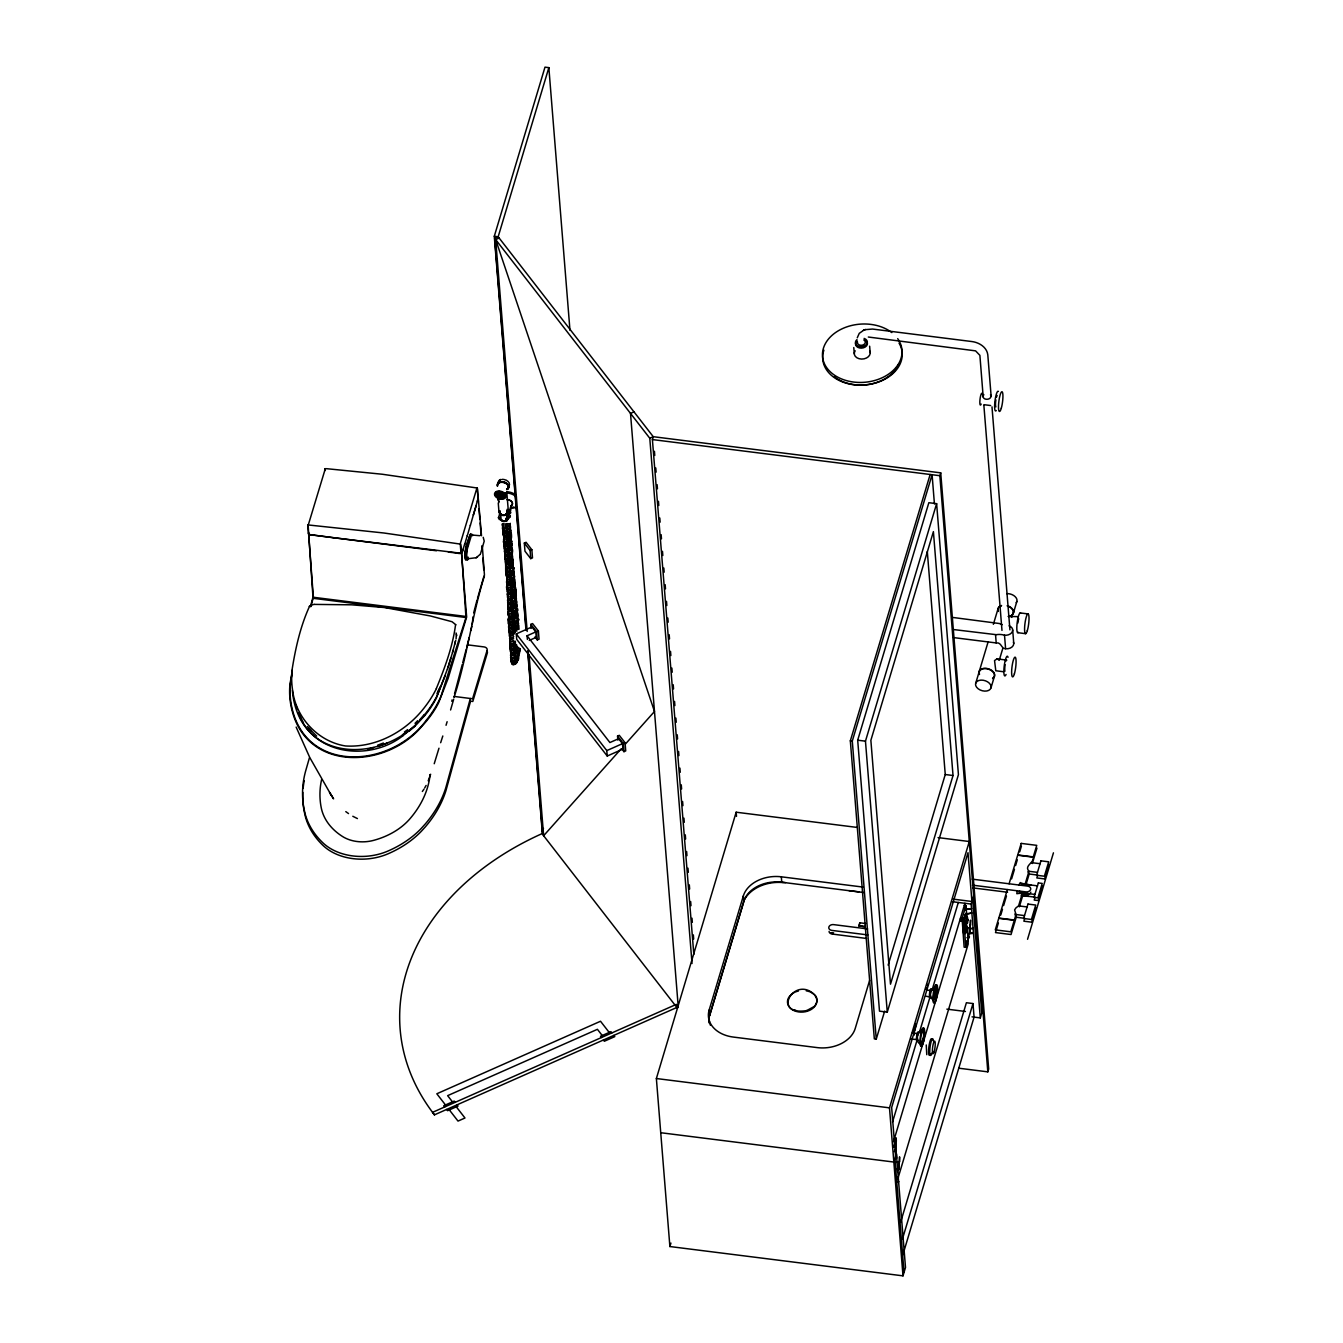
<?xml version="1.0" encoding="UTF-8"?>
<svg xmlns="http://www.w3.org/2000/svg" width="1343" height="1343" viewBox="0 0 1343 1343"><rect width="100%" height="100%" fill="white"/><g stroke="black" fill="none" stroke-linecap="round" stroke-linejoin="round"><path stroke-width="1.5" d="M308.521 532.735L313.372 597.266L310.888 606.6M498.152 482.657L498.236 481.784M509.501 484.084L509.433 484.957M513.933 624.092L515.024 621.96M499.16 496.759L497.514 494.694L499.73 494.593M502.836 496.138L497.649 495.483L497.598 494.425M502.87 495.399L502.819 494.996M518.902 647.645L515.645 646.604L515.292 641.148M502.534 493.788L503.256 496.087A3.039 1.998 16.7 0 1 498.186 496.087L497.548 494.543L503.021 495.097M497.766 495.668L498.253 492.881M498.404 517.995L500.234 512.153M510.944 578.447L509.803 579.907L507.117 579.471L507.033 575.526M511.935 597.517L509.87 598.894L507.553 597.719L507.285 593.807L508.409 592.582M506.798 527.698C509.417 532.55 500.536 531.408 502.752 527.144M506.798 536.159L507.772 539.013L504.112 539.248L503.91 533.792M506.932 525.298L506.831 527.279L503.994 527.917L502.618 526.842L502.265 523.871C507.654 523.015 508.779 529.696 505.875 524.425M507.033 530.636L506.731 533.607L503.642 533.372L503.121 528.252M967.43 931.354L967.497 932.227M899.088 1163.542L898.903 1164.952L899.575 1156.843L899.726 1161.779M962.243 920.677L964.14 947.168L965.802 947.369L968.639 937.918L967.531 937.246M292.237 671.248L289.97 684.158A138.682 101.396 -4.6 0 0 291.834 709.524C306.892 772.51 386.767 768.75 422.222 725.908A138.682 101.413 -4.6 0 0 438.59 702.842L448.109 678.45L466.659 617.058L460.767 544.116M461.606 553.098L465.971 617.528L441.092 695.892A139.236 101.833 -4.6 0 1 426.52 719.915C390.662 769.489 302.561 774.273 290.978 702.893A139.236 101.799 -4.8 0 1 291.465 677.073L292.27 673.028M472.232 624.109L473.055 616.79M969.831 926.368L970.049 924.706L970.099 932.059M497.665 494.644L497.397 494.14A2.098 1.377 16.7 0 1 497.581 493.771L498.119 493.301M506.613 519.623L506.21 521.05L506.026 518.616M894.589 1138.058L896.234 1138.26L896.217 1154.51M516.35 603.208C517.878 609.286 510.961 605.374 511.079 602.067M291.985 670.375C295.393 648.619 300.345 626.409 309.511 606.365M456.1 638.815L456.301 634.332M502.97 495.819L500.872 495.617M308.135 525.231L312.969 597.182L310.468 606.6M481.516 535.706L478.158 497.061M503.356 495.047L502.517 496.809M926.25 1044.972L926.771 1054.691M983.781 394.523C980.256 400.969 993.266 400.718 990.513 394.657M970.082 926.334L969.831 928.265L970.485 920.173L970.636 925.075M308.605 532.936L308.84 534.497L310.283 534.799M508.326 618.099C505.656 623.253 515.393 624.881 512.271 619.878M513.597 649.206C516.518 651.137 512.875 655.048 516.635 651.758M500.066 511.565L500.754 517.559M500.116 512.371L500.284 511.079M506.983 512.908L507.033 512.019M507.402 511.968L507.134 513.295M507.335 512.808L506.983 510.491L507.889 513.563M514.873 653.521L515.141 651.993L514.1 654.024L510.693 653.47L510.928 649.777M969.78 926.687L969.461 927.862M504.364 496.406L504.38 496.289A4.247 2.804 13.2 0 0 504.431 495.382L504.011 495.114M477 487.727L460.162 544.066L384.064 533.02L308.286 524.962L325.325 468.657M513.966 584.289L514.722 587.445L510.961 587.143M515.443 589.409L513.815 590.819L511.23 589.997M515.158 586.622C516.954 589.829 515.309 596.493 511.247 592.498M512.657 609.269L514.201 610.729L516.467 610.528L516.434 607.305M516.182 608.58C519.926 610.662 514.554 614.238 512.925 611.082M509.786 517.173C512.59 512.539 504.498 522.309 509.635 517.122L509.954 516.048M504.162 541.514L503.776 542.253C503.373 551.889 512.808 544.049 507.033 539.131M511.079 547.44C514.1 549.304 512.438 556.724 508.292 553.182M513.731 569.079L513.076 571.53L509.652 570.976M506.848 492.226L505.522 495.147M511.163 652.715L511.146 655.25L514.554 655.266C518.129 650.331 521.05 660.202 516.216 661.847M806.656 1010.624L814.211 1006.495A14.185 10.375 -4.6 0 0 815.671 995.868C794.989 973.155 770.093 1016.584 807.042 1010.54M857.27 337.781L859.251 333.349L864.002 330.042M898.786 1163.827L898.484 1164.633M470.923 630.488L471.846 626.291M473.676 612.912L477.05 599.952M510.944 598.827C514.722 600.623 508.745 604.316 507.536 600.657L508.141 596.091M455.764 640.342L452.507 652.497M503.306 495.349L502.987 494.459M454.673 644.304L455.361 641.316M899.172 1168.746L899.122 1161.393M503.054 496.322A2.098 1.377 16.7 0 0 503.239 495.97L503.239 495.97A2.098 1.377 16.7 0 1 503.037 496.373L502.903 496.524M968.37 934.728C967.464 938.371 967.581 933.838 969.075 936.054A2.115 1.393 16.7 0 1 969.176 937.414L967.682 937.884L968.656 934.61M484.387 576.063C471.863 616.051 467.028 657.785 453.934 697.722M484 575.979L477.52 598.323M513.328 616.84L513.53 619.324C511.179 624.445 521.084 625.301 517.559 620.315M477.336 501.157L478.074 498.102M516.87 631.176L514.52 629.951L515.124 628.104M466.726 647.242L469.143 637.74M504.28 546.299L505.27 560.82C510.139 565.353 510.978 555.935 508.191 553.92M709.742 1015.392L743.837 901.606M505.404 561.156L505.203 561.928C506.781 566.41 503.256 581.301 510.877 577.221C506.915 569.885 515.712 578.883 513.849 570.557M505.757 562.281L505.74 564.144C505.942 570.02 514.688 563.086 508.644 559.897M505.74 565.621C504.431 568.391 511.095 568.744 509.769 566.226M462.764 662.552L466.239 649.139M462.277 664.449L454.555 693.76M506.21 521.084L506.143 520.715A19.138 12.322 21 0 1 506.093 520.329L506.076 520.177M506.563 519.842L506.932 520.748M451.836 701.348L452.037 699.938M506.714 519.691L507.587 516.434M899.088 1169.082L899.222 1166.933L899.021 1168.964M969.999 932.411L970.099 930.179L969.931 932.277M470.352 698.478L445.758 787.854A151.524 110.814 -4.6 0 1 425.076 824.199L421.114 828.581A99.684 72.908 -4.6 0 1 388.093 850.992A51.034 37.319 -4.6 0 1 322.857 842.783A99.684 72.908 -4.6 0 1 305.18 813.992L304.038 808.99A151.524 110.814 -4.6 0 1 305.851 770.261L309.444 757.771M475.842 506.445L477.369 500.889M966.977 922.725L967.044 918.998L966.91 922.876M964.845 916.044L965.181 933.57L966.205 932.73M475.892 506.193L473.357 515.074L475.909 506.462M450.593 709.977L453.665 699.334M470.386 525.382L473.391 514.822M453.229 650.113L447.437 669.267M500.838 519.019L500.402 520.362M507.855 519.153L507.184 520.547M467.33 535.672L470.369 525.113M526.003 630.236L494.291 236.284L544.989 67.15L548.851 67.637L569.969 330.277M548.851 67.637L498.169 236.771L494.677 238.315L526.204 630.186M469.446 536.478L465.903 548.263A5.305 0.99 -82.8 0 0 465.618 549.388M480.492 553.786L484.219 541.128L483.211 537.284M500.637 516.702L500.318 519.069M507.973 518.717L507.889 513.614L506.546 518.935M693.827 954.403L652.396 439.564L653.252 436.693L498.169 236.771L494.291 236.284M543.462 828.446L542.27 832.425L527.665 651.086M660.739 1132.72L893.85 1162.048L896.352 1153.687L905.501 1267.49L903 1275.85L669.888 1246.539L656.374 1078.53L736.165 812.213L856.884 827.389M709.473 1021.973A35.019 25.45 -3.8 0 1 709.44 1015.358L709.138 1010.087L743.334 895.949A31.896 23.318 -4.6 0 1 781.324 876.811L863.196 887.102M743.334 895.949L743.77 901.371L709.574 1015.509A31.896 23.318 -4.6 0 0 708.953 1022.829M669.888 1246.539L670.929 1243.081M884.668 1011.094L876.257 1039.129L874.327 1038.878L850.337 740.816L930.145 474.499M876.257 1039.129L852.285 741.051L932.092 474.734L934.426 503.91M857.69 740.194L928.852 502.702L936.625 503.675L958.432 774.642L887.27 1012.135L879.497 1011.161L857.69 740.194L865.463 741.168L887.27 1012.135M958.868 1068.222L987.827 1071.848L939.848 475.707L940.721 472.854L653.252 436.693L649.777 438.238L692.031 963.502M865.463 741.168L936.625 503.675M864.892 927.006L858.983 925.68L859.839 922.792L865.715 923.531M859.033 926.267L859.839 922.792M869.609 980.407L855.222 1028.469A31.896 23.318 -4.6 0 1 817.232 1047.607L733.295 1037.065A31.896 23.318 -4.6 0 1 709.138 1010.087M888.126 965.147L945.254 774.525L927.308 551.503M975.706 683.268L979.165 671.735M979.248 671.45L988.079 642.004M993.367 624.327L998.084 608.614M953.026 775.515L890.493 984.184L870.868 740.312L933.402 531.627L953.026 775.515L945.254 774.525M990.949 687.969A7.974 5.221 16.7 0 0 980.894 680.129A7.974 5.221 16.7 0 0 978.14 688.758A7.974 5.221 16.7 0 0 990.949 687.969L994.408 676.436M999.209 660.37L1002.734 648.635M1013.394 613.029L1016.852 601.496M903 1275.85L889.486 1107.841L969.293 841.524L938.069 837.596M892.507 1122.11L917.034 1040.254M919.435 1032.263L930.195 996.321M932.596 988.33L958.314 902.462M936.944 987.189L933.57 1000.518L930.363 997.178A4.583 0.856 -82.8 0 1 929.423 995.969A4.583 0.856 -82.8 0 1 930.279 989.841A4.583 0.856 -82.8 0 1 931.438 989.925L932.63 989.573M893.498 1141.668L964.929 903.302L965.416 909.396M893.531 1147.291L896.234 1138.26M965.802 947.369L963.888 920.71L962.343 921.013L962.125 918.36L965.919 905.702L964.274 905.501M894.253 1151.622L894.958 1150.028L895.445 1151.052M963.519 919.754L965.886 913.341L966.372 914.365M972.03 1016.852L980.306 1017.893L971.14 904.074L973.641 895.731M964.022 930.817L963.149 922.658M896.721 1158.203L896.486 1153.838M966.943 927.308L969.008 928.164L969.562 933.15L969.982 932.143M967.044 931.186L966.07 921.617L967.413 917.151L967.816 920.845M897.594 1179.574L968.202 943.944L967.699 937.85M900.565 1222.382L966.389 1002.734L972.987 1003.557L974.078 1017.104L902.882 1254.731M902.395 1239.186L972.987 1003.557M1007.368 889.553L998.823 918.058L1014.368 920.005L1016.013 914.533L1014.603 909.866L1016.03 907.801L1018.598 905.887L1027.11 906.945M1009.097 883.795L1017.658 855.222L1033.203 857.17C1034.362 863.129 1023.786 865.53 1028.973 871.288L1037.467 872.362M998.386 922.977L995.499 932.579L1011.044 934.527L1014.502 923.01M1000.753 915.053L1002.466 909.362M1003.607 905.568L1006.444 896.066M1011.598 878.876L1014.452 869.357M1015.593 865.547L1017.306 859.839M1019.69 851.882L1021.419 846.107M1017.155 890.778L1016.852 893.733A14.689 10.744 -4.6 0 1 1022.191 893.38L1028.57 893.649M1018.884 885.02L1020.26 882.603A14.253 10.425 -4.6 0 0 1025.062 883.979L1030.904 885.02M980.306 1017.893L982.807 1009.533M1019.639 891.097L1019.219 892.474L1034.882 894.438M1021.351 885.322L1021.788 883.879L1037.467 885.843M1018.598 905.887L1022.342 893.397M1025.162 883.996L1028.973 871.288M1014.586 922.708L1016.231 917.235L1014.838 913.995M1019.354 906.81L1022.56 896.117M1025.918 884.886L1029.191 874.008L1027.899 871.607M1032.314 863.532L1033.422 859.889M1033.506 859.587L1036.964 848.071M1035.957 907.75L1031.642 922.171L1023.87 921.197L1024.743 918.31L1016.231 917.235M1042.437 886.145L1038.122 900.549L1034.228 900.062L1035.1 897.158L1021.301 895.412M1048.917 864.523L1044.602 878.926L1036.83 877.953L1037.686 875.082L1029.191 874.008M987.827 1071.848L988.683 1068.994L940.721 472.854M1027.546 939.294L1053.449 852.822M464.745 544.284L467.314 535.404M446.044 725.287L447.118 721.711M438.976 748.219L434.225 763.731M440.655 742.713L442.821 735.981M464.678 544.016L462.16 552.326L463.033 549.287M448.109 667.051L450.828 658.288M447.538 668.764L436.441 697.89A137.674 100.691 -4.6 0 1 425.211 715.064M899.071 1168.83L898.635 1169.837L898.282 1164.398M510.995 657.65L511.129 660.269C512.59 663.056 517.307 660.655 515.057 658.053M445.288 675.613L436.945 696.077A139.638 102.135 -4.6 0 1 425.479 713.553C390.36 761.817 304.492 766.568 293.127 696.899A139.638 102.135 -4.6 0 1 292.405 690.537M508.46 544.351L505.404 545.594L504.28 542.992M468.388 558.587L467.28 560.316L466.743 559.208A19.457 3.643 -82.8 0 1 466.39 554.877C466.625 550.177 468.959 531.324 472.451 534.632A19.457 3.643 -82.8 0 1 472.602 535.739M428.216 780.787L430.65 774.256M510.256 568.156L507.201 569.348L505.841 567.132M509.786 570.574C512.153 573.981 502.702 571.833 507.016 569.214M510.676 574.183C509.987 577.054 504.213 574.72 506.831 572.504M477.823 496.557L477.386 488.651M502.987 530.082L503.524 531.912L506.227 532.332L507.15 529.411L507.352 531.392M512.354 661.109L512.304 662.804M506.865 582.325L507.033 586.538L508.879 587.697L511.247 587.025L510.894 582.996M509.769 631.378L510.34 651.607C511.028 654.142 516.837 652.077 513.714 650.683M509.752 641.383L510.29 643.112L512.052 643.683L513.949 642.961L514.1 641.249M438.204 691.611L440.185 686.709M506.966 583.886L506.932 584.994C511.28 586.975 517.542 584.558 514.05 577.456M509.568 638.278L510.575 641.786L513.849 641.4M507.05 585.447C504.229 589.963 513.093 593.337 511.163 587.714M507.134 587.025L507.117 588.116C510.995 592.414 510.776 585.313 512.455 586.555C515.108 587.428 516.199 583.08 513.412 582.778M508.258 612.928L508.309 615.564C510.827 618.636 514.084 615.279 512.438 612.274M508.326 614.523L509.4 619.643L512.673 619.308L512.422 616.873M499.361 510.827L499.495 513.832A4.247 3.106 -4.6 0 0 500.855 514.957A4.969 3.643 -4.6 0 0 504.632 515.427A4.197 3.072 -4.6 0 0 506.546 514.705L508.275 512.59L507.889 510.189A4.197 3.072 -4.6 0 0 507.066 509.366M436.341 688.539C444.684 668.075 452.742 646.638 455.546 624.73M462.093 552.04L461.371 553.568M436.945 693.676L439.094 689.093M512.825 605.189C510.709 609.453 520.177 608.178 516.165 604.434M512.573 607.372L514.084 605.811M514.084 619.61C512.59 624.512 521.722 621.91 517.626 617.612M514.201 621.07L513.815 621.826C510.726 627.215 521.453 628.44 517.794 623.253M503.356 531.173L502.954 531.929C501.375 536.747 510.424 535.79 506.831 531.878M504.464 551.117L505.572 549.791M505.421 557.798L505.035 559.343C505.891 561.643 511.565 560.048 508.527 558.403M515.04 631.395L514.638 632.922L514.067 624.747L515.158 623.421M504.8 555.566L505.522 554.491M501.493 492.982L498.841 492.277M498.807 498.186L499.579 497.934A4.549 3.156 17.5 0 0 500.989 498.169L501.443 498.169A4.298 2.686 14.6 0 0 502.718 497.951L503.927 497.162M931.757 989.254L930.397 994.525L931.035 997.261M307.816 524.878L308.487 533.91M498.068 497.061L498.908 502.668M498.589 481.012L499.193 480.341M509.081 485.746L508.46 486.401A5.573 3.66 16.7 0 1 508.342 487.61M512.254 660.991C509.215 667.437 521.353 663.711 514.94 659.799M510.39 512.489L508.074 514.1M424.707 787.871L426.117 785.437M520.043 648.652L518.834 651.389M511.549 660.017C508.812 664.5 518.213 665.893 515.376 660.555L515.964 662.2L514.906 659.228M466.457 559.36L465.719 560.115L465.165 559.007A19.457 3.643 -82.8 0 1 464.812 554.676L465.853 546.366L470.638 533.641M511.398 658.624C509.484 661.192 513.446 664.768 515.544 662.032L515.376 660.555M480.257 554.306L476.194 557.714L467.28 558.822M497.397 493.569L497.665 492.797M511.079 655.921C509.232 658.439 513.093 661.931 515.208 659.262L515.141 656.996M510.961 654.494L510.827 657.533L512.22 658.607L515.057 657.902L514.99 655.636M504.397 544.452L504.246 547.474L506.11 548.649L508.477 547.894L508.426 545.627M505.304 556.304L504.867 557.446C505.153 560.333 511.633 558.587 508.409 556.892M512.052 660.655C510.29 669.737 519.959 660.739 514.839 660.471M499.714 493.066L499.68 493.099A3.122 2.048 16.7 0 0 498.085 496.272A3.122 2.048 16.7 0 0 503.205 496.255A3.122 2.048 16.7 0 0 499.546 493.032L499.764 493.032M422.357 791.48L424.002 789.096M499.21 492.428L499.16 492.361A4.281 2.82 16.7 0 1 504.33 496.658A4.281 2.82 16.7 0 1 497.296 496.709L497.212 496.776A4.247 2.686 19.2 0 1 496.39 495.668L496.507 495.617M506.915 578.9C505.723 584.457 515.343 579.639 509.803 576.483M510.088 642.575C508.09 646.268 516.736 645.731 513.781 642.021M507.016 580.445C504.213 585.498 514.251 585.917 510.944 580.126M509.719 636.364L510.39 638.664L513.664 638.278M509.618 634.803C507.822 637.052 512.741 638.496 513.731 636.464M509.534 633.258C507.704 637.824 517.173 635.071 512.539 632.385M508.644 615.799L508.93 617.797L511.633 618.25L512.757 617.444L512.354 615.245M514.554 655.266L513.513 653.521M508.359 609.369L508.242 613.969C511.011 617.78 514.184 611.199 512.271 613.65M508.426 610.998C506.479 614.204 514.604 614.473 512.354 610.662M505.975 525.885L507.117 528.454L504.112 529.411L502.534 527.564L503.205 524.995M508.208 606.146L508.644 611.367L512.052 611.501L512.287 609.051M508.292 607.758C506.697 612.794 516.266 608.664 510.86 606.851M507.822 537.25L503.994 537.771L504.028 535.253M503.054 496.776L503.272 497.665M506.882 525.499L503.457 526.238L502.349 524.979L503.088 523.518M512.254 661.243L512.841 660.588M504.263 538.224L503.793 541.565C504.532 543.982 510.222 542.203 507.15 540.608M504.364 539.701C499.865 544.217 511.565 545.258 506.831 542.001M515.007 626.627L514.638 628.826L517.223 629.649M515.242 629.582L515.192 632.083M505.287 551.52C501.963 555.683 512.455 555.112 508.342 551.1M505.858 558.973L505.942 562.952L508.644 563.372L509.685 561.978M419.637 719.915L424.321 714.51M425.295 715.03L415.172 725.841L402.967 735.679M324.821 468.908L324.687 470.705M963.552 933.385L962.763 924.001M621.238 748.756L543.63 835.732L529.041 654.394M625.385 744.089L654.494 711.471L495.668 239.591L499.16 238.047M507.033 539.483C514.755 544.083 510.34 528.722 509.752 525.331M508.208 543.344L511.498 542.874L511.095 538.879M508.443 546.299L511.733 545.829L511.314 541.85M509.752 575.073L513.429 575.979L513.697 573.008M915.523 1027.21L915.372 1023.903M914.415 1030.887L914.264 1027.58M506.512 513.865L505.975 514.487A3.307 2.417 -4.6 0 1 505.488 514.738M415.037 723.34L417.673 720.687M511.045 651.254L510.558 655.686C512.908 660.32 517.693 654.058 513.832 652.127M505.069 548.582C502.551 553.467 512.304 551.453 508.309 546.87M506.932 574.015L506.345 575.811C506.999 578.296 512.841 576.315 509.702 574.955M507.134 577.054L506.747 581.905L509.081 583.097L511.028 581.67M509.685 629.817C505.337 634.853 517.206 635.306 512.455 630.824M509.601 628.239C505.371 633.191 517.089 633.661 512.371 629.246M509.517 626.661L509.014 629.951C510.726 633.241 515.796 629.313 512.287 627.668M508.393 602.621L507.738 605.542C508.98 609.302 514.873 605.408 511.146 603.695M508.477 604.232L507.939 607.523C511.633 611.183 513.865 605.727 512.052 602.487M508.326 600.992L508.359 604.887L512.271 604.971M508.208 597.736C508.51 605.257 516.199 594.009 507.419 594.462L508.342 590.92M508.275 599.381L507.604 602.285L508.678 603.477L511.952 603.175L511.884 600.674M409.464 730.911L415.239 725.841M517.592 659.917L517.76 657.785L515.309 656.609M914.516 1030.786L914.13 1027.697M515.276 624.881C510.793 628.944 522.192 629.212 517.911 624.713M504.532 536.461L503.524 539.701C505.203 543.16 509.853 540.373 507.872 537.032M504.179 532.046L503.071 533.389C501.493 537.754 509.987 537.855 507.268 533.557M505.791 552.728C501.392 556.59 512.59 557.026 508.46 552.561M509.551 517.424L508.594 517.995M516.266 647.024L515.41 649.475L519.775 651.422L519.472 653.252L515.192 651.473L516.501 649.257M930.632 997.211C928.92 996.741 930.481 986.92 932.176 990.362M309.293 606.331L311.727 604.837M506.395 513.815L505.589 514.369A3.324 2.434 -4.6 0 0 505.942 514.151A3.643 2.669 -4.6 0 0 506.244 513.748M516.652 644.758L515.662 648.081L518.734 649.089M404.428 732.002L407.651 729.618M402.447 734.789L407.198 731.28M496.843 492.965A4.298 2.804 20.3 0 0 496.071 494.66A4.549 3.005 12.9 0 1 496.239 493.72A4.499 2.904 13 0 1 496.843 492.948L497.682 492.545M506.899 567.72L505.925 569.801C509.618 573.629 511.784 567.653 509.669 564.715M507.117 570.741L506.143 572.806C506.798 575.308 512.64 573.31 509.501 571.933M511.095 646.537L510.122 648.602C510.659 650.767 516.098 649.626 513.865 647.863M511.213 648.031C507.385 652.983 518.751 651.103 513.765 646.369M506.529 517.273L506.529 518.751M510.894 643.532C506.58 647.242 517.659 647.679 513.563 643.364M510.995 645.043L510.021 647.091L512.354 648.3L514.235 647.544L513.664 644.875M508.174 587.697L507.016 589.342L507.587 593.17L510.995 593.774L511.011 590.752M509.752 623.253L508.594 624.898L509.417 627.416L512.825 627.534L512.506 624.663M509.836 624.831C504.615 629.263 516.921 631.025 512.203 626.09M508.258 589.292L507.285 591.239L509.601 592.431L511.649 591.491L510.928 589.124M509.517 618.451C505.287 621.557 515.628 623.085 512.506 618.451M509.601 620.063C504.112 625.452 516.702 629.044 512.338 621.473M509.669 621.658C505.354 624.159 514.772 626.157 512.422 623.085M508.477 594.21C504.783 598.894 515.897 596.93 511.079 592.397M403.018 735.679C370.08 761.716 313.137 755.538 298.331 712.579L303.484 723.172M517.76 658.238L518.432 656.66L515.292 655.283M513.513 640.091L509.769 639.704M1008.106 616.387L1017.776 616.638M498.135 497.498L498.135 497.397A4.247 2.652 18.3 0 1 497.128 496.608A4.499 3.055 13.8 0 1 496.39 495.668M633.997 411.865L630.505 413.409L678.299 1007.468M524.324 543.059L526.07 542.287L531.845 549.74L532.5 557.865L530.754 558.638L524.979 551.201L524.324 543.059L530.099 550.512L530.754 558.638M530.099 550.512L531.845 549.74M531.19 628.423L530.871 624.361L532.6 623.588L538.392 631.025L539.047 639.167L537.301 639.939L534.984 636.951M535.79 631.915L527.077 635.776L609.907 742.545L618.619 738.684L622.481 743.653L622.917 749.075L607.237 756.025L516.702 639.318L516.266 633.896L531.946 626.946L535.79 631.915L536.226 637.337L529.26 640.426M537.301 639.939L536.646 631.798L538.392 631.025M617.881 740.161L617.545 736.098L619.291 735.326L625.066 742.763L625.72 750.905L623.975 751.677L621.675 748.689M607.237 756.025L606.801 750.603L622.481 743.653M623.975 751.677L623.32 743.535L625.066 742.763M434.461 1114.841L678.249 1006.847L676.335 1004.363L432.53 1112.357L434.461 1114.841A279.025 204.069 -4.6 0 1 543.411 833.029L542.421 831.753M510.659 595.537C512.321 592.918 512.304 594.143 511.146 594.042M517.676 629.548L518.868 628.306L518.045 626.191M475.976 557.781L477.47 557.144M502.786 497.968L502.836 498.018A4.549 3.122 19.1 0 1 501.443 498.169L501.711 498.27M461.32 553.299L333.198 537.67M990.664 405.536L983.932 404.679M377.668 745.164L383.393 743.032M377.736 746.54L387.103 743.082M500.838 497.179L502.349 496.927M864.993 329.69L872.514 329.052L972.063 341.575C979.114 342.482 986.836 347.166 987.793 354.753L991.151 396.437M863.415 330.244L865.513 329.505M517.693 656.207L519.103 655.518L519.321 653.403M517.206 660.135L516.3 660.353M497.38 491.756L497.85 491.622A4.969 3.139 15.2 0 1 499.462 491.504L502.248 492.176M367.646 749.176L373.707 747.598M501.107 492.545L500.049 492.26M923.245 1030.601C926.183 1029.309 921.281 1051.586 917.403 1040.405A4.583 0.856 -82.8 0 1 916.547 1037.199A4.583 0.856 -82.8 0 1 918.226 1032.045M498.371 498.001L501.862 498.555M966.893 913.727L971.862 912.971L966.137 914.432M967.9 933.57L971.996 932.646M967.732 934.14L973.272 933.284L972.55 932.562M962.125 918.36L960.48 918.142L960.698 920.811L962.125 920.526M311.929 604.87L314.161 604.384M952.607 629.431L996.254 634.685A14.253 10.425 -4.6 0 1 1004.514 635.189A6.715 4.919 -4.6 0 0 1012.269 631.781A6.715 4.919 -4.6 0 0 1009.08 625.855M971.459 928.836L973.087 928.298L971.644 928.265M1028.788 896.352L1022.409 896.1A14.689 10.744 -4.6 0 0 1021.335 896.05M508.208 518.096L507.016 518.163M1006.763 660.118L997.043 658.893L994.542 660.571L995.801 670.745L1003.456 671.735M515.208 663.14L517.693 660.32L515.326 657.869M868.317 337.026L975.572 350.859L979.886 355.358L983.21 397.125M502.248 479.35L503.507 479.417M314.363 604.4L351.765 604.82L384.602 607.556L430.331 615.95L452.02 621.725L455.898 624.78M498.874 497.766L498.236 497.397A4.499 3.089 14.8 0 1 497.128 496.608L497.246 496.776A4.281 2.82 16.7 0 1 499.294 492.243M794.569 1010.02L796.114 1010.54M500.469 498.589L499.478 498.32M500.788 498.119L500.838 498.119A4.298 2.669 16 0 1 499.579 497.934M514.134 664.181L517.156 661.864L515.359 658.96M479.837 535.706L471.913 535.018M953.295 637.556L996.204 642.944C1001.509 641.937 1001.19 649.005 1005.605 648.736A6.715 4.919 -4.6 0 0 1013.461 642.172M833.046 933.62L832.425 933.57A2.384 1.746 -4.6 0 1 831.015 932.781M448.361 552.124L461.018 553.434L460.28 544.368M455.613 552.963L459.474 553.568M783.087 882.385L785.454 882.62M466.088 616.471L313.372 597.266M652.396 439.564L939.848 475.707M498.941 494.509L501.325 494.812M498.404 517.626L499.512 517.76M506.865 519.187L506.009 519.019M1020.176 612.928L1027.949 613.902M436.458 550.764L308.772 534.564M951.986 617.344L999.528 623.538A14.689 10.744 -4.6 0 0 1002.264 624.663M1017.893 632.704L1025.666 633.678M313.003 598.29L466.306 617.562M467.549 644.841L484.084 646.923A3.979 2.921 -4.6 0 1 487.106 650.297L472.585 698.763L453.9 696.413M850.337 740.816L852.285 741.051M1031.558 862.642L1040.07 863.717M972.231 879.145L1027.613 886.111A3.979 2.921 -4.6 0 1 1030.635 889.486A3.979 2.921 -4.6 0 1 1025.884 891.886L972.433 885.155M972.651 887.874L1007.586 892.256M1021.419 894.002L1026.102 894.589A3.979 2.921 -4.6 0 0 1030.853 892.205M953.312 899.155L971.912 901.489L968.001 852.704L891.651 1107.505L895.58 1156.273M952.472 901.741L971.14 904.074M743.77 901.371A31.896 23.318 -4.6 0 1 781.76 882.233L863.633 892.524M1016.013 914.533L1024.524 915.59M964.593 909.564L966.255 909.765M960.698 920.811L962.343 921.013M962.075 921.466L963.737 921.667M967.783 935.248L968.421 937.951M966.977 937.699L968.639 937.918M858.983 925.68L864.842 926.418M867.578 928.903L833.634 924.622A3.995 2.921 -4.6 0 0 829.823 925.646A4.079 2.988 -4.6 0 0 828.967 928.55A3.995 2.921 -4.6 0 0 831.905 930.414L867.863 934.929M926.351 989.64C935.433 994.072 937.011 975.639 935.467 1000.031A9.166 1.712 -82.8 0 0 935.97 998.118M925.612 996.07L930.363 997.178M946.849 1009.13L965.432 1011.464M913.391 1032.868L918.092 1033.774L918.981 1032.599M910.739 1039.062L917.437 1039.566L917.655 1040.573M656.374 1078.53L889.486 1107.841M894.791 1140.711L896.452 1140.912M896.201 1161.846L897.242 1161.98L896.167 1162.467M897.443 1177.173L898.484 1177.307L897.393 1177.794M897.795 1181.555L898.836 1181.689L897.745 1182.176M500.536 494.694L502.349 494.929M500.083 495.517L498.253 495.282M333.114 537.653L314.061 535.169M858.815 891.853L848.927 890.594M498.975 518.197L499.176 519.456M310.267 534.598L314.077 535.37M512.187 633.862L513.546 634.5M509.484 577.943L511.028 579.135M514.973 599.918C519.791 601.546 514.503 608.295 512.136 603.544M866.554 938.472L832.19 934.04A3.995 2.921 -4.6 0 1 829.067 931.454M1009.986 615.648L1011.833 617.411M997.043 658.893L998.537 659.715M504.145 479.518L505.992 480.123M509.4 531.039L510.458 532.751L507.016 532.718M509.635 534.01C513.395 534.984 508.174 537.67 506.932 535.37M510.76 548.851L511.817 550.546L508.393 550.512M512.119 566.645C516.266 567.82 511.784 572.437 509.534 569.499M516.132 612.844C520.899 614.339 515.678 621.289 513.278 616.471M516.249 614.288C520.396 615.682 513.614 618.284 513.16 615.027M514.722 597.047C519.456 598.693 513.093 603.326 511.75 599.247M510.894 597.199L512.002 598.206M511.011 600.455C512.657 603.712 519.17 601.731 515.276 598.558M511.213 605.307L512.522 607.808M517.777 627.517L518.935 629.481M506.983 526.943L510.021 526.758L510.273 523.3M507.083 528.487L509.786 528.504L510.306 525.768L510.575 527.446L509.484 526.674M508.326 544.822L511.028 544.838L511.112 543.126M509.568 561.139L512.858 560.669L512.254 557.966M509.685 562.616L512.724 562.415L512.69 559.645M509.803 564.11L513.093 563.64L512.489 560.938M511.045 580.428L514.084 580.226L513.462 578.564M511.163 581.922L514.201 581.704L513.58 580.008M516.954 646.101L515.427 644.674M966.725 918.545L967.715 919.25A2.115 1.393 16.7 0 1 967.816 920.61M921.818 1042.94L923.094 1043.343A9.166 1.712 -82.8 0 0 924.068 1028.251A9.166 1.712 -82.8 0 0 920.626 1039.734A9.166 1.712 -82.8 0 0 923.094 1043.343C926.334 1024.39 916.044 1030.316 917.403 1040.405M509.719 529.646C512.59 530.955 508.09 532.785 506.915 531.224M509.937 532.6C512.825 533.926 508.326 535.756 507.134 534.195M510.86 544.469L511.834 547.323L508.158 547.541M511.314 550.412C514.302 551.906 509.165 553.652 508.174 551.688M512.22 562.281L513.211 565.118L509.517 565.336M512.338 563.758L513.311 566.595L509.635 566.83M512.438 565.235L513.429 568.089L509.752 568.307M506.915 537.636L508.057 540.222L506.68 534.682M352.806 816.275L357.423 818.575M516.434 611.485C520.48 613.852 514.117 617.209 513.026 613.583M513.714 581.435C516.585 582.778 512.136 584.742 510.894 583.131M514.755 592.851C518.952 595.15 513.63 600.858 511.482 596.393M918.595 1032.549L917.151 1036.662L917.857 1040.674M500.586 513.513L501.728 514.705A3.811 2.787 -4.6 0 1 500.133 511.465M506.58 480.408L508.057 481.466M506.798 529.746L509.904 529.998L509.987 528.303M508.275 549.035L511.7 549.069L511.347 546.097M509.568 567.535L510.306 569.952L510.256 568.257M509.669 569.046L510.726 575.996L510.676 574.284M513.614 575.778C515.695 577.574 510.978 578.598 510.105 576.902M478.074 497.028L478.091 498.371L477.319 488.08M506.395 523.652C511.767 523.031 509.702 527.631 505.925 524.559M516.686 610.192L517.408 611.233M345.789 811.625L348.525 813.573M505.74 564.144L508.745 564.849L509.551 563.204M513.513 574.284L514.319 576.399L514.05 574.737C516.283 577.926 512.17 581.099 509.987 578.044M510.894 540.171C513.043 542.152 507.805 543.059 507.15 540.96M508.678 555.549L509.148 556.757L507.738 557.513L504.783 555.968M508.225 549.623L508.98 552.04L507.855 552.963L504.448 551.537M316.679 736.082L308.705 728.242M515.259 594.429C517.475 596.426 512.153 597.551 511.515 595.352M515.393 595.856L515.443 599.096L511.767 598.206M514.873 590.148C517.005 592.011 512.321 593.186 511.364 591.424M509.82 509.937L510.575 510.944A3.626 2.652 -4.6 0 0 509.501 510.088M507.05 536.864L510.071 537.586L510.86 535.924M508.409 554.659L511.834 555.213L512.489 552.762M508.745 559.108L512.741 559.192L512.22 553.719M509.769 572.454L512.791 573.176L513.597 571.514M513.798 618.636L517.223 619.173L517.726 616.42M511.616 594.278C515.662 597.92 516.837 590.349 515.477 589.778M511.095 588.57L514.134 589.275L514.923 587.495M307.379 726.529L311.425 730.827M508.426 548.347L506.714 550.16L504.213 548.582M508.796 482.305L509.282 483.195M494.677 238.315L649.777 438.238M530.871 624.361L536.646 631.798M617.545 736.098L623.32 743.535M516.266 633.896L606.801 750.603M677.191 1007.888L542.639 834.456L527.883 651.036M611.904 1032.901L610.931 1031.659L600.489 1036.292L601.446 1037.535M613.818 1035.386L614.792 1036.628L604.333 1041.261L603.376 1040.019M609.185 1032.431L600.522 1021.251L436.828 1093.773L445.49 1104.953M602.218 1035.52L597.417 1029.309L447.639 1095.653L452.457 1101.864M455.159 1102.334L454.203 1101.092L443.761 1105.725L444.718 1106.968M457.09 1104.819L458.047 1106.061L447.605 1110.678L446.648 1109.436M456.318 1106.833L464.98 1117.997L458.013 1121.086L449.351 1109.906M510.978 537.401L509.736 539.181L506.915 538.006M512.338 555.196L511.095 556.976L508.275 555.801M512.455 556.69L511.213 558.453L508.393 557.278M517.995 621.994C520.631 625.234 514.1 626.761 513.849 623.32M512.673 608.194L516.333 609.084L516.619 606.062M513.06 612.526C517.592 618.2 518.331 605.559 517.256 609.42M516.232 601.782C517.424 604.652 510.961 604.115 511.918 601.043M477.101 487.996L382.302 474.247L326.819 468.707L325.157 468.724L325.308 470.403M496.02 496.071L495.483 494.912M331.167 795.09L309.78 757.536L296.148 727.083M456.049 632.973L456.805 635.642M507.033 510.928L507.385 511.817M505.002 494.526L505.371 496.121A5.204 3.408 16.7 0 1 501.711 498.673M931.555 989.304L931.79 990.311M517.978 619.308C520.933 619.173 513.63 623.639 513.446 618.284M517.273 609.789L517.391 610.864M295.896 704.857L297.273 709.507M504.364 495.366L504.38 495.399A4.499 2.904 20.4 0 1 504.431 496.356M967.161 932.579L966.389 923.229L967.43 919.787L967.682 922.876M515.544 592.028L515.846 593.69L515.41 590.601M515.292 589.174L515.527 590.517M507.15 529.411L507.301 533.121L507.402 531.156M869.643 346.192L870.18 352.689M477.839 496.809L478.377 501.594M507.117 528.454L506.915 526.49L507.066 530.216L507.167 528.235M1012.672 629.867L1013.764 643.415M991.99 406.845L1009.936 629.85M1004.514 635.189L1005.605 648.736M983.882 405.452L1001.979 630.404M995.549 634.819L996.204 642.944M972.617 899.189L981.767 1012.991M965.919 905.702L967.044 918.075M966.372 914.449L966.725 918.864M964.778 914.952L965.08 918.662M853.779 347.552L854.282 353.78M897.325 1168.343L897.644 1172.305M894.891 1158.589L904.04 1272.392M781.324 876.811L781.76 882.233M736.165 812.213L736.501 816.376M654.427 451.282L654.763 455.462M655.77 467.968L656.106 472.132M657.113 484.638L657.449 488.802M658.456 501.308L658.792 505.488M659.799 517.995L660.135 522.158M661.142 534.665L661.478 538.828M662.485 551.335L662.821 555.515M663.828 568.022L664.164 572.185M665.171 584.692L665.49 588.855M666.497 601.362L666.833 605.525M667.84 618.032L668.176 622.212M669.183 634.719L669.519 638.882M670.526 651.389L670.862 655.552M671.869 668.059L672.205 672.239M673.212 684.745L673.548 688.909M674.555 701.415L674.891 705.579M675.898 718.085L676.234 722.265M677.241 734.772L677.577 738.935M678.584 751.442L678.92 755.605M679.927 768.112L680.263 772.292M681.27 784.799L681.606 788.962M682.597 801.469L682.932 805.632M683.94 818.139L684.275 822.319M685.283 834.826L685.618 838.989M686.626 851.496L686.961 855.659M687.969 868.166L688.304 872.346M689.312 884.836L689.647 889.016M690.655 901.522L690.99 905.686M691.998 918.192L692.333 922.356M693.341 934.862L693.676 939.042M495.668 239.591L527.195 631.462M527.077 635.776L527.379 639.386M506.865 493.049L508.326 511.028M478.998 508.829L479.82 518.885M498.253 502.937L499.008 512.388M480.139 522.981L481.13 535.437M482.322 546.081L484.47 575.324M481.936 545.846L482.255 550.026M482.876 558.184L483.749 569.751M743.569 901.556A35.019 25.802 -4.3 0 1 783.036 882.603M710.363 1025.179A35.019 25.45 -3.8 0 1 709.843 1023.584M814.462 994.962A14.723 10.778 -4.6 0 1 811.676 1009.197A14.723 10.778 -4.6 0 1 792.219 1009.651A14.723 10.778 -4.6 0 1 790.171 995.532M790.943 994.777A14.723 10.778 -4.6 0 1 794.838 992.242M795.979 991.772A14.723 10.778 -4.6 0 1 798.43 991.033M806.236 990.815A14.723 10.778 -4.6 0 1 809.846 991.839M810.92 992.343A14.723 10.778 -4.6 0 1 813.724 994.223M833.6 932.831A2.384 1.746 -4.6 0 1 832.979 932.898L832.375 932.848A2.384 1.746 -4.6 0 1 831.804 932.68M914.549 1028.251A3.895 2.837 -4.6 0 1 914.113 1029.712M914.096 1030.031A3.374 2.468 -4.6 0 1 912.686 1032.918M914.415 1034.429A3.374 2.468 -4.6 0 1 914.113 1035.05M913.055 1032.028A2.988 2.182 -4.6 0 1 912.451 1032.414M921.449 1045.744A9.166 1.712 -82.8 0 1 920.173 1038.122A9.166 1.712 -82.8 0 1 923.212 1027.966A9.166 1.712 -82.8 0 1 923.43 1039.129M923.01 1041.345A9.166 1.712 -82.8 0 1 921.986 1044.77M936.759 985.796A9.166 1.712 -82.8 0 1 936.726 993.535M934.929 1001.542A9.166 1.712 -82.8 0 1 933.083 995.281A9.166 1.712 -82.8 0 1 936.44 984.956M927.341 984.301A3.895 2.837 -4.6 0 1 927.425 985.762M926.72 987.76A2.988 2.182 -4.6 0 1 925.999 988.784M927.123 988.079A3.374 2.468 -4.6 0 1 926.317 989.237M932.076 1052.862A8.394 1.561 -82.8 0 1 929.809 1053.231A8.394 1.561 -82.8 0 1 931.169 1041.446A8.394 1.561 -82.8 0 1 933.435 1041.077M930.43 1054.087A8.394 1.561 -82.8 0 1 928.852 1047.271A8.394 1.561 -82.8 0 1 932.092 1039.667M897.695 338.637A39.854 29.16 -4.6 0 1 863.633 382.352A39.854 29.16 -4.6 0 1 825.592 343.204A39.854 29.16 -4.6 0 1 891.802 332.577M899.004 343.036A39.854 29.16 -4.6 0 1 865.597 384.921A39.854 29.16 -4.6 0 1 823.88 350.187M898.501 364.507A37.856 27.683 -4.6 0 1 834.49 376.896M996.271 410.505A9.972 1.863 -82.8 0 1 994.894 401.658A9.972 1.863 -82.8 0 1 998.386 391.417M995.902 406.879A5.943 1.108 -82.8 0 1 995.885 399.895M996.472 397.175A5.943 1.108 -82.8 0 1 997.161 395.497M981.179 404.075A5.943 1.108 -82.8 0 1 979.836 402.782A5.943 1.108 -82.8 0 1 980.91 394.842A5.943 1.108 -82.8 0 1 982.438 394.741M864.053 340.132A3.979 2.921 -4.6 0 1 862.559 345.134A3.979 2.921 -4.6 0 1 857.472 341.894M864.237 339.762A5.976 4.365 -4.6 0 1 866.504 345.906A5.976 4.365 -4.6 0 1 857.841 347.35A5.976 4.365 -4.6 0 1 857.069 340.954M869.828 351.194A7.974 5.825 -4.6 0 1 861.535 359.068A7.974 5.825 -4.6 0 1 855.172 350.792M864.12 338.402A5.976 4.365 -4.6 0 1 866.386 344.563A5.976 4.365 -4.6 0 1 857.724 345.99A5.976 4.365 -4.6 0 1 856.968 339.594M979.383 674.539A7.974 5.221 16.7 0 1 988.381 669.099A7.974 5.221 16.7 0 1 992.578 678.601M979.483 674.253A7.974 5.221 16.7 0 1 988.465 668.814A7.974 5.221 16.7 0 1 992.678 678.316M1007.284 605.978A7.974 5.221 16.7 0 1 1011.497 615.48M998.302 611.418A7.974 5.221 16.7 0 1 1001.442 605.777M1018.43 632.284A9.972 1.863 -82.8 0 1 1017.121 623.118A9.972 1.863 -82.8 0 1 1020.63 613.18M1017.893 623.001A5.976 1.125 -82.8 0 1 1018.716 618.754M1006.058 674.455A9.972 1.863 -82.8 0 1 1004.178 666.346A9.972 1.863 -82.8 0 1 1008.022 657.331M1004.917 671.265A5.976 1.125 -82.8 0 1 1005.152 664.684M1006.108 660.991A5.976 1.125 -82.8 0 1 1006.444 660.37M1007.368 605.693A7.974 5.221 16.7 0 1 1011.581 615.195M998.386 611.132A7.974 5.221 16.7 0 1 1001.525 605.492M1006.814 593.656A7.974 5.221 16.7 0 1 1015.14 596.628A7.974 5.221 16.7 0 1 1016.181 602.705M472.148 535.152A5.305 0.99 -82.8 0 0 471.007 536.68L467.482 548.464A5.305 0.99 -82.8 0 0 466.592 554.844A13.648 2.552 -82.8 0 0 466.743 557.395A5.305 0.99 -82.8 0 0 468.17 557.16M470.05 535.051A5.305 0.99 -82.8 0 1 470.587 534.967M465.282 558A5.305 0.99 -82.8 0 1 465.165 557.194A13.648 2.552 -82.8 0 1 465.014 554.642A5.305 0.99 -82.8 0 1 465.383 550.664M292.002 670.375A139.974 106.869 -6 0 0 292.589 690.235C295.846 717.699 318.039 741.588 345.47 745.969C376.426 747.9 406.526 731.247 424.942 706.871A139.974 106.953 -5.7 0 0 436.408 688.556M506.882 510.726A3.811 2.787 -4.6 0 1 505.723 514.638M504.632 515.024A3.811 2.787 -4.6 0 1 502.853 515.108M506.949 516.333A3.727 2.72 -4.6 0 1 507.788 518.7L507.923 518.818A3.727 2.72 -4.6 0 1 504.515 520.933A3.727 2.72 -4.6 0 1 500.754 519.456A3.727 2.72 -4.6 0 1 500.553 519.053M506.277 520.446A2.619 1.914 -4.6 0 1 502.064 520.413A2.434 1.779 -4.6 0 0 506.126 520.362M505.975 520.496A2.619 1.914 -4.6 0 1 502.299 520.463M506.899 511.23A3.509 2.568 -4.6 0 1 506.932 513.177M506.697 513.546A3.509 2.568 -4.6 0 1 505.556 514.453M504.313 514.856A3.509 2.568 -4.6 0 1 502.92 514.889M501.443 514.419A3.509 2.568 -4.6 0 1 500.738 513.849A3.324 2.434 -4.6 0 0 501.443 514.352A2.72 1.981 -4.6 0 1 501.057 513.798M507.033 517.676A3.341 2.434 -4.6 0 1 507.1 520.228M506.798 520.547A3.341 2.434 -4.6 0 1 503.004 521.403A3.341 2.434 -4.6 0 1 500.905 519.069A3.425 2.501 -4.6 0 0 503.424 520.883A3.425 2.501 -4.6 0 0 506.815 519.892M507.05 516.937A3.425 2.501 -4.6 0 1 507.117 519.556M510.81 512.237A3.626 2.652 -4.6 0 1 509.601 514.1A3.626 2.652 -4.6 0 1 508.141 514.722M509.971 508.208A3.29 2.401 -4.6 0 1 509.786 510.39M509.82 512.237A2.619 1.914 -4.6 0 1 509.652 512.825M510.709 508.493A3.861 2.82 -4.6 0 1 509.534 511.364M506.949 499.478A4.801 3.156 16.7 0 1 511.968 502.081A4.835 3.173 16.7 0 1 510.827 505.908M510.86 505.707A4.801 3.156 16.7 0 0 511.968 502.081A4.835 3.173 16.7 0 0 506.882 499.63M514 506.999A11.264 7.387 16.7 0 1 510.508 507.251M499.042 501.56A11.264 7.387 16.7 0 1 497.833 498.975M506.848 491.723A11.264 7.387 16.7 0 1 516.014 495.063M516.451 506.915A11.147 7.303 16.7 0 1 511.364 508.275M505.337 492.898A11.147 7.303 16.7 0 1 516.451 496.944M498.186 496.087A3.039 1.998 16.7 0 1 499.613 492.931L499.73 492.965A3.039 1.998 16.7 0 1 503.189 496.054M498.941 491.706A4.986 3.441 17.9 0 1 500.57 491.84M502.164 492.344A4.919 3.391 15.3 0 1 503.541 493.183M496.02 492.814A4.986 3.357 20.1 0 1 497.044 492.109M503.541 498.186A4.986 3.122 14.2 0 1 502.164 498.555M496.423 491.555A5.909 3.878 16.7 0 1 501.224 491.387A5.876 3.844 16.7 0 1 503.591 492.478A5.909 3.878 16.7 0 1 505.589 497.531A5.876 3.861 16.7 0 1 501.879 499.193A5.876 3.844 16.7 0 1 496.977 497.817A5.909 3.878 16.7 0 1 494.929 492.747A5.876 3.844 16.7 0 1 496.457 491.572M508.007 485.058A5.909 3.878 16.7 0 1 506.798 489.725M497.414 486.334A5.909 3.878 16.7 0 1 499.109 482.557M501.375 482.07A5.909 3.878 16.7 0 1 505.74 483.127M498.102 483.463A5.557 3.643 16.7 0 0 497.766 484.202A5.573 3.66 16.7 0 1 504.028 482.154M502.215 481.885A5.557 3.643 16.7 0 1 508.342 487.61A5.557 3.643 16.7 0 0 504.196 482.708A5.557 3.643 16.7 0 0 497.766 484.252M501.476 514.671A3.307 2.417 -4.6 0 1 500.419 513.781M505.757 482.859A5.573 3.66 16.7 0 1 507.889 484.672M508.208 488.046A5.557 3.643 16.7 0 1 507.033 489.305A5.892 3.861 16.7 0 0 508.611 485.494A5.892 3.861 16.7 0 0 504.061 481.952A5.892 3.861 16.7 0 0 497.632 485.881M497.565 485.461A5.557 3.643 16.7 0 1 497.565 485.041M495.617 495.651A5.439 3.492 19.5 0 1 495.248 494.459M504.464 515.057A3.928 2.871 -4.6 0 1 502.416 515.007M501.728 514.587A2.971 2.182 -4.6 0 1 500.771 513.798M321.598 779.578A126.41 92.449 -4.6 0 0 321.246 807.781A67.788 49.573 -4.6 0 0 342.448 836.454A31.896 23.335 -4.6 0 0 373.572 840.382A67.788 49.573 -4.6 0 0 409.816 818.911A126.41 92.449 -4.6 0 0 429.559 778.688A49.842 36.446 -4.6 0 0 429.928 774.592M302.846 792.353A151.524 110.814 -4.6 0 0 304.257 811.692L305.398 816.695A99.684 72.908 -4.6 0 0 323.075 845.502A51.034 37.319 -4.6 0 0 388.312 853.695A99.684 72.908 -4.6 0 0 421.333 831.283L425.295 826.919A151.524 110.814 -4.6 0 0 445.977 790.557L470.57 701.18L472.803 701.466L487.324 653A3.979 2.921 -4.6 0 0 486.804 650.818M303.115 788.459A151.524 110.814 -4.6 0 1 304.223 780.686M511.498 586.891L511.482 588.335L511.498 586.891M513.395 628.742L513.379 630.186L513.395 628.742M513.563 631.898L513.563 633.342L513.563 631.898M511.666 590.047L511.649 591.491L511.666 590.047M512.908 619.19L512.908 620.651L512.908 619.19M512.472 609.571L512.455 611.031L512.472 609.571M511.935 596.561L511.918 598.021L511.935 596.561M507.637 534.078L507.536 536.092L507.637 534.078M508.107 540.004L508.007 541.984L508.107 540.004M514.973 654.108L514.889 653.034L514.973 654.108M508.577 545.913L508.477 547.894L508.577 545.913M508.997 551.453L508.779 550.059L508.997 551.453M509.031 551.822L508.93 553.786L509.031 551.822M509.266 554.793L509.148 556.757L509.266 554.793M509.484 557.765L509.383 559.746L509.484 557.765M509.702 560.753L509.601 562.734L509.702 560.753M509.92 563.724L509.82 565.705L509.92 563.724M511.129 581.536L511.079 580.394L511.129 581.536M511.33 584.641L511.263 583.483L511.33 584.641M519.942 649.139L519.842 650.818L519.942 649.139M895.781 1141.315L896.033 1140.509L895.781 1141.315M962.545 918.545L962.78 917.739L962.545 918.545M964.324 941.728L964.324 941.728M965.97 941.93L966.221 941.124L965.97 941.93M515.376 649.978L515.192 651.338L515.376 649.978M965.382 909.597L971.509 908.59L965.382 909.597M998.739 918.343L995.281 929.86L1010.826 931.824L1014.284 920.291L998.739 918.343M1021.2 843.404L1017.742 854.937L1033.287 856.884L1036.746 845.351L1021.2 843.404M1027.966 904.074L1023.651 918.478L1031.424 919.451L1035.738 905.048L1027.966 904.074M1040.926 860.829L1036.611 875.25L1044.384 876.224L1048.698 861.82L1040.926 860.829M1038.34 882.939L1034.009 897.342L1037.904 897.846L1042.218 883.425L1038.34 882.939M506.563 520.245L506.311 521.05L506.563 520.245M1001.307 408.188L1000.736 409.867A9.972 1.863 -82.8 0 1 998.688 403.001A9.972 1.863 -82.8 0 1 1002.398 392.122A9.972 1.863 -82.8 0 1 1001.307 408.188M500.049 479.837L499.579 480.072A5.792 3.794 16.7 0 1 501.073 479.501L500.049 479.837M517.189 652.564L516.232 652.295L517.189 652.564M501.443 492.596L502.316 492.982L501.443 492.596M332.006 796.332L329.539 792.437L333.584 798.85L332.006 796.332M516.182 597.669L515.947 596.326L516.182 597.669M515.007 584.826L514.772 583.466L515.007 584.826M516.954 606.23L516.719 604.904L516.954 606.23M511.666 541.984L511.431 540.608L511.666 541.984M511.901 544.956L511.666 543.579L511.901 544.956M513.714 568.677L513.479 567.317L513.714 568.677M510.928 577.608L510.928 579.018L510.928 577.608M509.635 559.561L509.652 560.954L509.635 559.561M508.728 547.692L508.745 549.086L508.728 547.692M936.054 1000.115A9.166 1.712 -82.8 0 0 937.028 985.023A9.166 1.712 -82.8 0 0 933.586 996.506A9.166 1.712 -82.8 0 0 936.054 1000.115M934.157 1051.77A6.379 1.192 -82.8 0 0 934.846 1041.261A6.379 1.192 -82.8 0 0 932.445 1049.252A6.379 1.192 -82.8 0 0 934.157 1051.77M1027.345 630.555A9.972 1.863 -82.8 0 0 1028.402 614.154A9.972 1.863 -82.8 0 0 1024.659 626.644A9.972 1.863 -82.8 0 0 1027.345 630.555M1014.401 673.8A9.972 1.863 -82.8 0 0 1015.442 657.399A9.972 1.863 -82.8 0 0 1011.715 669.872A9.972 1.863 -82.8 0 0 1014.401 673.8M496.776 496.893A5.003 3.274 16.7 0 0 504.985 496.843A5.003 3.274 16.7 0 0 499.109 491.689A5.003 3.274 16.7 0 0 496.776 496.893M507.167 488.869A5.557 3.643 16.7 0 0 507.872 488.298A5.573 3.66 16.7 0 1 507.184 488.869"/></g></svg>
